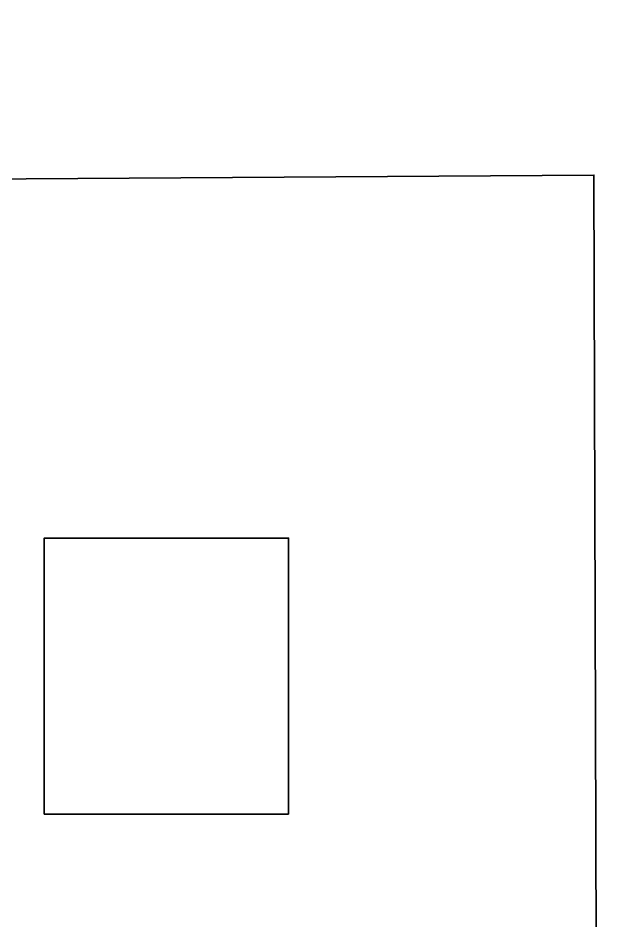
# Model space of a CAD drawing. Header units: inches. Extents: x 30 to 186, y 60 to 220.
# Drawn here: x 160.19 to 186.12, y 100.04 to 140.34 of the extents above; entities that cross this region are included whole.
import ezdxf

# ---------------------------------------------------------------- set-up
doc = ezdxf.new("R2010")
doc.units = ezdxf.units.IN
doc.header["$MEASUREMENT"] = 0
doc.layers.add('racks', color=7, linetype='Continuous')
doc.layers.add('walls', color=7, linetype='Continuous')

# ---------------------------------------------------------------- blocks, each defined once
blk = doc.blocks.new('block 2')
at = {"layer": 'walls', "color": 7, "lineweight": 35, "true_color": 0xffffff}
blk.add_lwpolyline([(78.329, 199.14), (78.329, 192.053), (94.987, 192.053), (94.987, 164.925), (78.329, 164.925), (78.329, 133.037), (29.783, 133.037), (29.783, 59.742), (71.531, 59.742), (85.278, 59.742), (85.278, 75.195), (126.871, 75.195), (126.871, 59.742), (186.117, 59.742), (185.891, 133.327), (142.104, 133.037), (142.104, 200.139), (124.641, 219.658), (96.249, 219.658), (78.329, 199.14)], dxfattribs=at)
blk = doc.blocks.new('block 16')
at = {"layer": 'racks', "color": 250, "lineweight": 35, "true_color": 0x221e1f}
blk.add_lwpolyline([(172.262, 104.806), (161.363, 104.806), (161.363, 117.126), (172.262, 117.126), (172.262, 104.806)], dxfattribs=at)
blk = doc.blocks.new('block 15')
at = {"layer": 'racks'}
blk.add_blockref('block 16', (0, 0), dxfattribs=at)
blk = doc.blocks.new('block 14')
at = {"layer": 'racks'}
blk.add_blockref('block 15', (0, 0), dxfattribs=at)
blk = doc.blocks.new('block 13')
at = {"layer": 'racks'}
blk.add_blockref('block 14', (0, 0), dxfattribs=at)

msp = doc.modelspace()

# ---------------------------------------------------------------- block references
at = {"layer": 'racks'}
msp.add_blockref('block 13', (0, 0), dxfattribs=at)
at = {"layer": 'walls'}
msp.add_blockref('block 2', (0, 0), dxfattribs=at)

doc.saveas('drawing.dxf')
